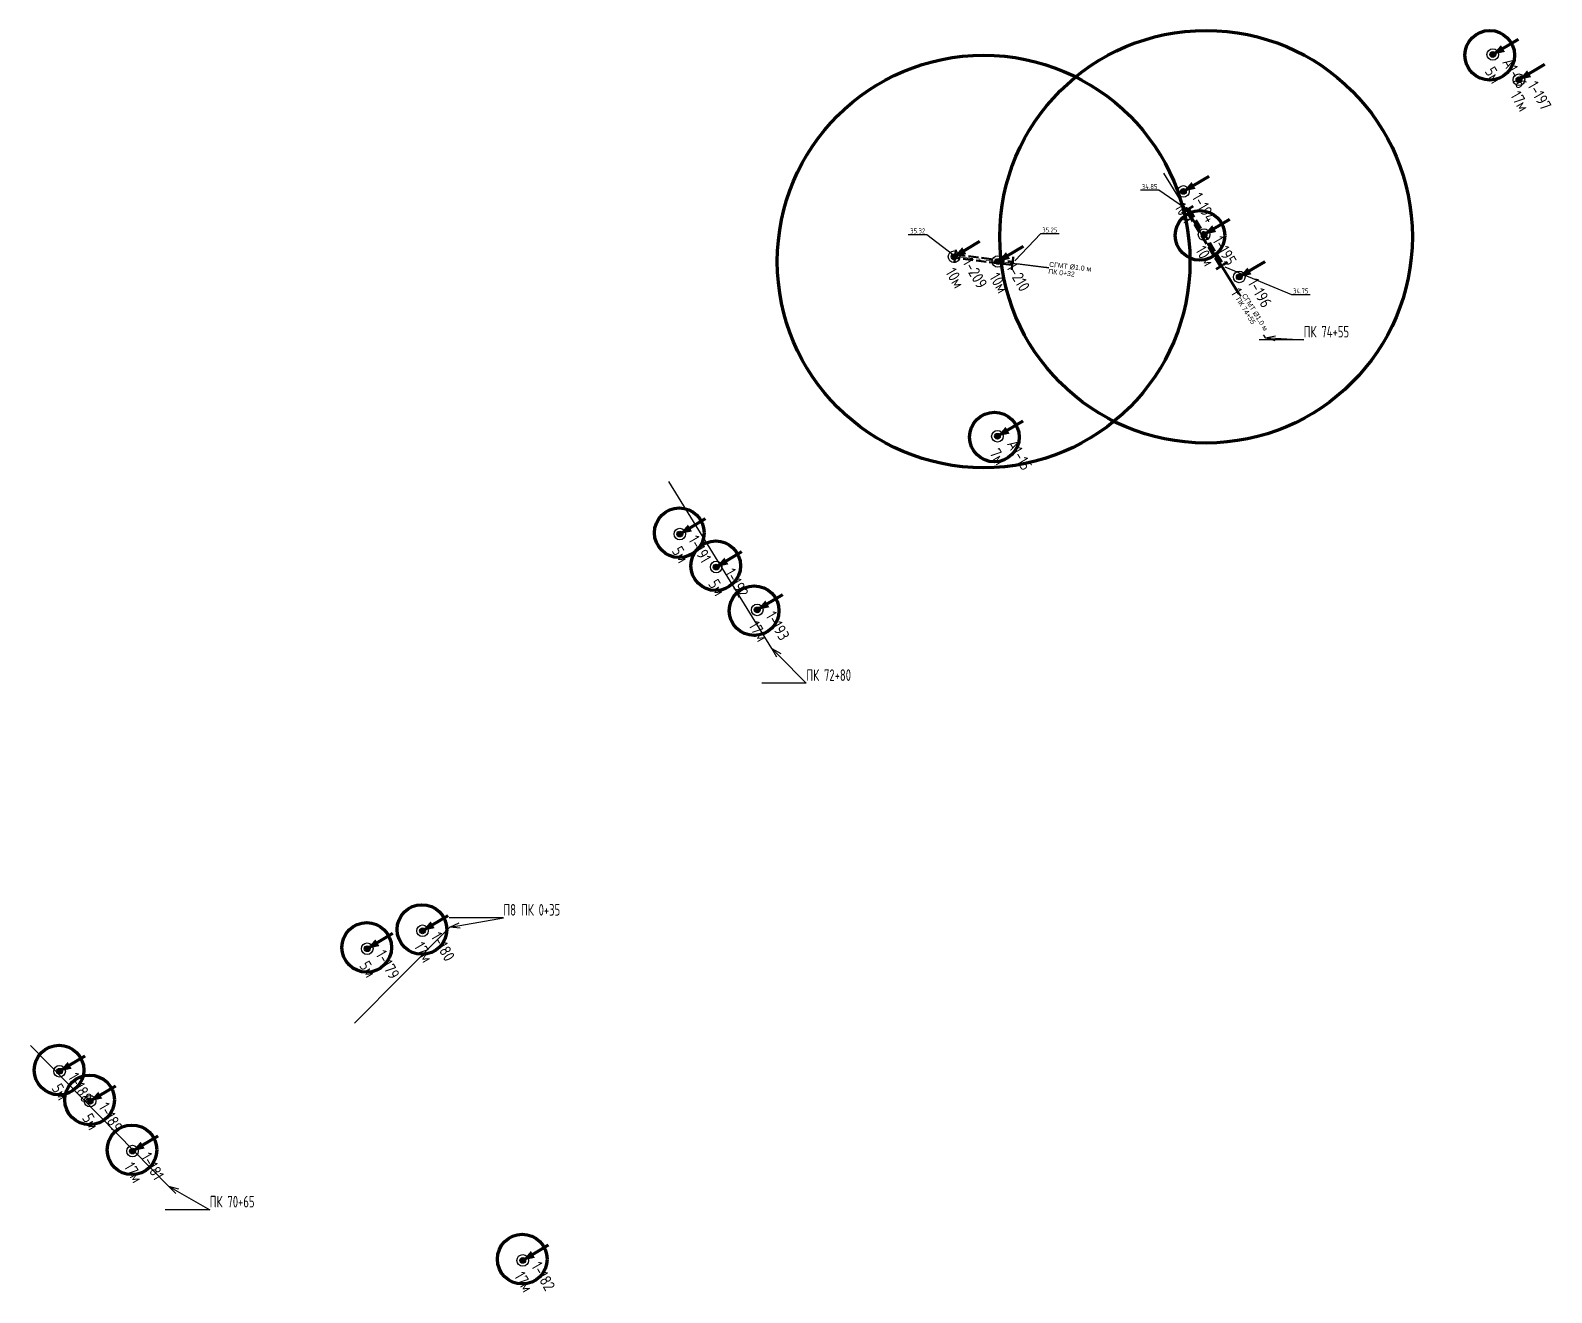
# Model space of a CAD drawing. Header units: metres. Extents: x 1267698 to 1279776, y 339473 to 349577.
# Drawn here: x 1270237.8 to 1270697.4, y 340000.1 to 340381.5 of the extents above; entities that cross this region are included whole.
import ezdxf
from ezdxf import colors
from ezdxf.entities.mleader import LeaderData, LeaderLine
from ezdxf.enums import TextEntityAlignment as Align
from ezdxf.math import Vec2, Vec3

# ---------------------------------------------------------------- set-up
doc = ezdxf.new("R2010")
doc.units = ezdxf.units.M
doc.linetypes.add('Труба', pattern=[4, 3, -1])
doc.linetypes.add('ШтрихпунктирУтолщ', pattern=[12, 8, -2, 0, -2])
for name, color, linetype, lineweight in [('_ИГЕОЛ поперечники ОХ', 3, 'Continuous', 30), ('_ИГЕОЛ_намеченные скважины_П', 6, 'Continuous', 100), ('Водопропускные Трубы_ОХ_Выноска', 7, 'Continuous', 30), ('ВодопропускныеТрубы_ОХ', 160, 'Труба', 50)]:
    doc.layers.add(name, color=color, linetype=linetype, lineweight=lineweight)
doc.layers.add('_ИГЕОЛ Пробуренные ТСЗ+', color=250, linetype='Continuous', lineweight=100, plot=False)
doc.layers.add('_Скважины', color=5, linetype='Continuous')
doc.layers.add('_Точки опытных наблюдений', color=4, linetype='Continuous')
doc.styles.add('RS', font='romans.shx', dxfattribs={"width": 0.64})
doc.styles.add('TITLE', font='arial.ttf', dxfattribs={"width": 0.8})
doc.styles.add('VNIPISIMPLEXCUR', font='simplex.shx', dxfattribs={"width": 0.8, "oblique": 15})
doc.styles.add('ГОСТ 2.304', font='CS_Gost2304.shx')

# ---------------------------------------------------------------- blocks, each defined once
blk = doc.blocks.new('ИИ25001')
at = {"linetype": 'Continuous', "lineweight": 25}
h = blk.add_hatch(color=0, dxfattribs=at)
edge = h.paths.add_edge_path()
edge.add_arc((0, 0), 0.5, 359.64, 719.6400000000001)
at = {"layer": '_Точки опытных наблюдений', "linetype": 'Continuous', "lineweight": 70}
h = blk.add_hatch(color=5, dxfattribs=at)
h.dxf.hatch_style = 1
h.paths.add_polyline_path([(-0.02611609981578489, 2.039832823868292), (-0.7060603744384997, 2.031127457263052), (0, 0)])
h.paths.add_polyline_path([(0.653828174806972, 2.048538190473638), (-0.02611609981578489, 2.039832823868292), (0, 0)])
at = {"color": 0, "linetype": 'Continuous', "lineweight": 25}
for radius in [1, 0.5]:
    blk.add_circle((0, 0), radius, dxfattribs=at)
at = {"layer": '_Точки опытных наблюдений', "color": 5, "linetype": 'Continuous', "lineweight": 70}
blk.add_line((-0.06529024953940943, 5.099582059670709), (0, 0), dxfattribs=at)
at = {"color": 253, "linetype": 'Continuous', "style": 'VNIPISIMPLEXCUR', "oblique": 15, "width": 0.8, "flags": 1}
for tag, p in [('DATE', (-2.5, -0.8000000000000114)), ('NOTE1', (-2.5, -3.200000000000017)), ('NOTE2', (-2.5, -5.600000000000023))]:
    blk.add_attdef(tag, text='', height=1.6, dxfattribs=at).set_placement(p, align=Align.RIGHT)
at = {"layer": '_Скважины', "color": 0, "linetype": 'Continuous', "lineweight": 50, "transparency": 33554687, "style": 'RS', "width": 0.64}
blk.add_attdef('NUMBER_001', (1.024761904761904, 0.6999999999999886), '', height=2, dxfattribs=at)
at = {"layer": '_Скважины', "color": 0, "linetype": 'Continuous', "lineweight": 100, "style": 'VNIPISIMPLEXCUR', "oblique": 15, "width": 0.8}
for tag, p in [('EGWL', (38.31670607307356, 0.6999999999999886)), ('TFS', (19.07851403860371, -1)), ('FS', (14.21830956713089, -2.700000000000003)), ('AGWL', (36.59421987173639, -2.700000000000003)), ('STS', (2, -5.202801649045824))]:
    blk.add_attdef(tag, p, '', height=2, dxfattribs=at)
at = {"layer": '_Скважины', "color": 0, "linetype": 'Continuous', "lineweight": 50, "style": 'RS', "width": 0.64}
blk.add_attdef('HEIGHT_001', (1.024761904761905, -2.699999999999989), '', height=2, dxfattribs=at)
blk = doc.blocks.new('_Open30')
at = {"color": 0, "linetype": 'ByBlock', "lineweight": -2}
for p, q in [((-1, 0.267949), (0, 0)), ((0, 0), (-1, -0.267949)), ((0, 0), (-1, 0))]:
    blk.add_line(p, q, dxfattribs=at)
blk = doc.blocks.new('*U82')
at = {"linetype": 'Труба'}
blk.add_lwpolyline([(-20.0829332190915, -2), (-20.0829332190915, -0.5), (-20.0829332190915, 0.5), (-20.0829332190915, 2), (-20.0829332190915, 0.5), (-0.2329332264489494, 0.5), (-0.2329332264489494, 2), (-0.2329332264489494, 0.5), (-0.2329332264489494, -0.5), (-0.2329332264489494, -2), (-0.2329332264489494, -0.5), (-20.0829332190915, -0.5)], dxfattribs=at)
at = {"color": 7, "linetype": 'ШтрихпунктирУтолщ', "lineweight": 9}
blk.add_lwpolyline([(-20.0829332190915, 0), (-0.2329332264489494, 0)], dxfattribs=at)
blk = doc.blocks.new('_None')
blk = doc.blocks.new('выноска')
at = {"ltscale": 100}
for p, q in [((0.5303300858899107, -0.5303300858899107), (-0.5303300858899107, 0.5303300858899107)), ((-0.5303300858680827, -0.5303300859117385), (0.5303300858680827, 0.5303300859117385))]:
    blk.add_line(p, q, dxfattribs=at)
blk = doc.blocks.new('*U88')
at = {"linetype": 'Труба'}
blk.add_lwpolyline([(-20.0829332190915, -2), (-20.0829332190915, -0.5), (-20.0829332190915, 0.5), (-20.0829332190915, 2), (-20.0829332190915, 0.5), (-2.632933223387226, 0.5), (-2.632933223387226, 2), (-2.632933223387226, 0.5), (-2.632933223387226, -0.5), (-2.632933223387226, -2), (-2.632933223387226, -0.5), (-20.0829332190915, -0.5)], dxfattribs=at)
at = {"color": 7, "linetype": 'ШтрихпунктирУтолщ', "lineweight": 9}
blk.add_lwpolyline([(-20.0829332190915, 0), (-2.632933223387226, 0)], dxfattribs=at)
blk = doc.blocks.new('2024-01-13-трубы')
at = {"layer": 'ВодопропускныеТрубы_ОХ'}
for name, p, rotation in [('*U82', (1270587.243091158, 340327.539521588), 121.7436675395342), ('*U88', (1270514.582113323, 340313.5500014754), 173.0678824799621)]:
    blk.add_blockref(name, p, dxfattribs=dict(at, rotation=rotation))
ml = blk.add_multileader_mtext('Standard')
ml.set_content('34.85', color=256, style='ГОСТ 2.304')
ml.set_leader_properties()
ml.set_arrow_properties(name='выноска')
ml.build(insert=Vec2(0, 0))
ml.multileader.update_dxf_attribs({"text_left_attachment_type": 5, "text_right_attachment_type": 5, "dogleg_length": 0.36, "arrow_head_size": 1})
ctx = ml.context
ctx.base_point, ctx.char_height, ctx.arrow_head_size, ctx.landing_gap_size = Vec3(1270573.551607224, 340333.269727183), 1.5, 1, 0.1
ctx.left_attachment, ctx.right_attachment, ctx.text_align_type = 5, 5, 2
notes = []
notes.append((ctx, [(0, (1, 1, 0), (1270578.786239259, 340333.269727183), (-0.9999999999999999, 0), 0.3599999999999999, [(0, [(1270587.365641972, 340327.3414327548)], 0, [])])]))
ctx.mtext.insert, ctx.mtext.alignment = Vec3(1270578.326239259, 340335.0697271834), 3
ml = blk.add_multileader_mtext('Standard')
ml.set_content('35.32', color=256, style='ГОСТ 2.304')
ml.set_leader_properties()
ml.set_arrow_properties(name='выноска')
ml.build(insert=Vec2(0, 0))
ml.multileader.update_dxf_attribs({"text_left_attachment_type": 8, "text_right_attachment_type": 5, "dogleg_length": 0.36, "arrow_head_size": 1})
ctx = ml.context
ctx.base_point, ctx.char_height, ctx.arrow_head_size, ctx.landing_gap_size, ctx.plane_origin = Vec3(1270503.450983291, 340319.7645550228), 1.5, 1, 0.1, Vec3(-70.16984258242883, -14.1092087222496)
ctx.left_attachment, ctx.right_attachment, ctx.text_align_type = 8, 5, 2
notes.append((ctx, [(0, (1, 1, 0), (1270508.616396677, 340319.7645550228), (-0.9999999999999999, 0), 0.3599999999999998, [(0, [(1270517.19579939, 340313.2322240326)], 0, [])])]))
ctx.mtext.insert, ctx.mtext.alignment = Vec3(1270508.156396677, 340321.6807459681), 3
for ctx, leaders in notes:
    for number, flags, end, landing, length, lines in leaders:
        leader = LeaderData()
        leader.index, (leader.has_last_leader_line, leader.has_dogleg_vector, leader.attachment_direction) = number, flags
        leader.last_leader_point, leader.dogleg_vector, leader.dogleg_length = Vec3(end), Vec3(landing), length
        for number, points, colour, breaks in lines:
            line = LeaderLine()
            line.index, line.vertices, line.color, line.breaks = number, Vec3.list(points), colors.encode_raw_color(colour), breaks
            leader.lines.append(line)
        ctx.leaders.append(leader)
at = {"layer": 'Водопропускные Трубы_ОХ_Выноска'}
ml = blk.add_multileader_mtext('Standard', dxfattribs=at)
ml.set_content('СГМТ %%c1.0 м\\PПК 0+32', color=256, style='TITLE')
ml.set_leader_properties()
ml.set_arrow_properties(name='NONE')
ml.build(insert=Vec2(0, 0))
ml.multileader.update_dxf_attribs({"has_dogleg": 0, "text_left_attachment_type": 6, "text_right_attachment_type": 5, "dogleg_length": 0.36, "arrow_head_size": 0})
ctx = ml.context
ctx.base_point, ctx.char_height, ctx.arrow_head_size, ctx.landing_gap_size, ctx.plane_origin, ctx.plane_x_axis, ctx.plane_y_axis = Vec3(1270545.483003108, 340309.80623797), 1.5, 0, 0, Vec3(1270584.424223745, 340341.4708089187), Vec3(0.9932907990144626, -0.1156433681332853), Vec3(0.1156433681332853, 0.9932907990144626)
ctx.left_attachment, ctx.right_attachment = 6, 5
notes = []
notes.append((ctx, [(0, (1, 1, 0), (1270545.12541842, 340309.8478695825), (0.9932907990144625, -0.1156433681332853), 0.3599999999999999, [(0, [(1270534.550046915, 340311.1222580689)], 0, [])])]))
ctx.mtext.insert, ctx.mtext.text_direction, ctx.mtext.rotation, ctx.mtext.line_spacing_factor, ctx.mtext.flow_direction = Vec3(1270545.69116117, 340311.5941614082), Vec3(0.9932907990144626, -0.1156433681332853), 6.167282618111665, 0.85, 5
ctx.mtext.has_bg_fill, ctx.mtext.bg_color, ctx.mtext.bg_scale_factor, ctx.mtext.bg_transparency, ctx.mtext.use_window_bg_color = 1, -1027028792, 1.5, 0, 1
ml = blk.add_multileader_mtext('Standard', dxfattribs=at)
ml.set_content('СГМТ %%c1.0 м\\PПК 74+55', color=256, style='TITLE')
ml.set_leader_properties()
ml.set_arrow_properties(name='NONE')
ml.build(insert=Vec2(0, 0))
ml.multileader.update_dxf_attribs({"has_dogleg": 0, "text_left_attachment_type": 6, "text_right_attachment_type": 5, "dogleg_length": 0.36, "arrow_head_size": 0})
ctx = ml.context
ctx.base_point, ctx.char_height, ctx.arrow_head_size, ctx.landing_gap_size, ctx.plane_origin, ctx.plane_x_axis, ctx.plane_y_axis = Vec3(1270603.510063274, 340301.2458933447), 1.5, 0, 0, Vec3(1270652.685940783, 340290.462233264), Vec3(0.5304379503080969, -0.8477237644851918), Vec3(0.8477237644851918, 0.5304379503080969)
ctx.left_attachment, ctx.right_attachment = 6, 5
notes.append((ctx, [(0, (1, 1, 0), (1270603.319105612, 340301.5510738997), (0.5304379503080969, -0.8477237644851917), 0.3599999999999999, [(0, [(1270597.825981657, 340310.4335361255)], 0, [])])]))
ctx.mtext.insert, ctx.mtext.text_direction, ctx.mtext.rotation, ctx.mtext.line_spacing_factor, ctx.mtext.flow_direction = Vec3(1270605.03596605, 340302.2006816551), Vec3(0.5304379503080969, -0.8477237644851918), 5.271506081399933, 0.85, 5
ctx.mtext.has_bg_fill, ctx.mtext.bg_color, ctx.mtext.bg_scale_factor, ctx.mtext.bg_transparency, ctx.mtext.use_window_bg_color = 1, -1027028792, 1.5, 0, 1
for ctx, leaders in notes:
    for number, flags, end, landing, length, lines in leaders:
        leader = LeaderData()
        leader.index, (leader.has_last_leader_line, leader.has_dogleg_vector, leader.attachment_direction) = number, flags
        leader.last_leader_point, leader.dogleg_vector, leader.dogleg_length = Vec3(end), Vec3(landing), length
        for number, points, colour, breaks in lines:
            line = LeaderLine()
            line.index, line.vertices, line.color, line.breaks = number, Vec3.list(points), colors.encode_raw_color(colour), breaks
            leader.lines.append(line)
        ctx.leaders.append(leader)
at = {"color": 5, "lineweight": 200}
for centre in [(1270593.01258754, 340319.1641697234), (1270525.796671605, 340311.6828299253)]:
    blk.add_circle(centre, 62.3426761712381, dxfattribs=at)
ml = blk.add_multileader_mtext('Standard')
ml.set_content('\\L{35.25}', color=256, style='ГОСТ 2.304')
ml.set_leader_properties()
ml.set_arrow_properties(name='выноска')
ml.build(insert=Vec2(0, 0))
ml.multileader.update_dxf_attribs({"text_left_attachment_type": 8, "text_right_attachment_type": 5, "dogleg_length": 0.36, "arrow_head_size": 1})
ctx = ml.context
ctx.base_point, ctx.char_height, ctx.arrow_head_size, ctx.landing_gap_size, ctx.plane_origin = Vec3(1270543.409073119, 340320.1455977727), 1.5, 1, 0.1, Vec3(-63.29088559234515, 0.665338906168472)
ctx.left_attachment, ctx.right_attachment = 8, 5
notes = []
notes.append((ctx, [(0, (1, 1, 0), (1270543.049073119, 340320.1455977727), (0.9999999999999999, 0), 0.3599999999999999, [(0, [(1270534.518237137, 340311.1261256606)], 0, [])])]))
ctx.mtext.insert = Vec3(1270543.509073119, 340321.9455977727)
ml = blk.add_multileader_mtext('Standard')
ml.set_content('34.75', color=256, style='ГОСТ 2.304')
ml.set_leader_properties()
ml.set_arrow_properties(name='выноска')
ml.build(insert=Vec2(0, 0))
ml.multileader.update_dxf_attribs({"text_left_attachment_type": 5, "text_right_attachment_type": 5, "dogleg_length": 0.36, "arrow_head_size": 1})
ctx = ml.context
ctx.base_point, ctx.char_height, ctx.arrow_head_size, ctx.landing_gap_size = Vec3(1270619.209111558, 340301.719810036), 1.5, 1, 0.1
ctx.left_attachment, ctx.right_attachment = 5, 5
notes.append((ctx, [(0, (1, 1, 0), (1270618.849111558, 340301.719810036), (0.9999999999999999, 0), 0.3599999999999999, [(0, [(1270597.809122729, 340310.4607867544)], 0, [])])]))
ctx.mtext.insert = Vec3(1270619.309111558, 340303.5198100364)
for ctx, leaders in notes:
    for number, flags, end, landing, length, lines in leaders:
        leader = LeaderData()
        leader.index, (leader.has_last_leader_line, leader.has_dogleg_vector, leader.attachment_direction) = number, flags
        leader.last_leader_point, leader.dogleg_vector, leader.dogleg_length = Vec3(end), Vec3(landing), length
        for number, points, colour, breaks in lines:
            line = LeaderLine()
            line.index, line.vertices, line.color, line.breaks = number, Vec3.list(points), colors.encode_raw_color(colour), breaks
            leader.lines.append(line)
        ctx.leaders.append(leader)

msp = doc.modelspace()

# ---------------------------------------------------------------- linework, layer by layer
at = {"layer": '_ИГЕОЛ Пробуренные ТСЗ+'}
for centre in [(1270678.729985623, 340373.9863179509, 35.4189610964299), (1270591.17719634, 340319.568423086, 35.4189610964299), (1270529.043208457, 340258.625697593, 35.4189610964299), (1270433.834164975, 340229.7001986864, 36.77527769479101), (1270444.830697815, 340219.7361581723, 36.77527769479101), (1270456.454549108, 340206.1570002923, 35.4189610964299), (1270339.377048685, 340104.3875330231), (1270246.405864114, 340067.3337039485), (1270255.629122507, 340058.3201627213), (1270268.45175105, 340043.2237511183), (1270386.37238975, 340010.1886231734)]:
    msp.add_circle(centre, 7.5, dxfattribs=at)

# ---------------------------------------------------------------- block references
at = {"layer": '_ИГЕОЛ_намеченные скважины_П', "lineweight": 50}
ref = msp.add_blockref('ИИ25001', (1270687.563429408, 340366.5971392996), dxfattribs=dict(at, xscale=1.75, yscale=1.75, zscale=2, rotation=299.9999999999999))
ref.add_attrib('NUMBER_001', '1-197', (1270689.974310527, 340364.8713707094), dxfattribs={"layer": '_Скважины', "color": 0, "linetype": 'Continuous', "lineweight": 50, "transparency": 33554687, "height": 3.5, "rotation": 299.9999999999999, "style": 'RS', "width": 0.8})
ref.add_attrib('HEIGHT_001', '17м', (1270684.821459375, 340361.8963707095), dxfattribs={"layer": '_Скважины', "color": 0, "linetype": 'Continuous', "lineweight": 50, "height": 3.5, "rotation": 299.9999999999999, "style": 'RS', "width": 0.8})
ref = msp.add_blockref('ИИ25001', (1270586.155072416, 340332.8499475964), dxfattribs=dict(at, xscale=1.75, yscale=1.75, zscale=2, rotation=299.9999999999999))
ref.add_attrib('NUMBER_001', '1-194', (1270588.565953536, 340331.1241790062), dxfattribs={"layer": '_Скважины', "color": 0, "linetype": 'Continuous', "lineweight": 50, "transparency": 33554687, "height": 3.5, "rotation": 299.9999999999999, "style": 'RS', "width": 0.8})
ref.add_attrib('HEIGHT_001', '10м', (1270583.413102383, 340328.1491790063), dxfattribs={"layer": '_Скважины', "color": 0, "linetype": 'Continuous', "lineweight": 50, "height": 3.5, "rotation": 299.9999999999999, "style": 'RS', "width": 0.8})
at = {"layer": '_ИГЕОЛ_намеченные скважины_П'}
ref = msp.add_blockref('ИИ25001', (1270516.866195715, 340313.132617934, -36.24464378498813), dxfattribs=dict(at, xscale=1.75, yscale=1.75, zscale=2, rotation=299.9999999999999))
ref.add_attrib('NUMBER_001', '1-209', (1270519.277076834, 340311.4068493433, -36.24464378498813), dxfattribs={"layer": '_Скважины', "color": 0, "linetype": 'Continuous', "lineweight": 50, "transparency": 33554687, "height": 3.5, "rotation": 299.9999999999999, "style": 'RS', "width": 0.8})
ref.add_attrib('HEIGHT_001', '10м', (1270514.124225682, 340308.4318493436, -36.24464378498813), dxfattribs={"layer": '_Скважины', "color": 0, "linetype": 'Continuous', "lineweight": 50, "height": 3.5, "rotation": 299.9999999999999, "style": 'RS', "width": 0.8})
ref = msp.add_blockref('ИИ25001', (1270530.095217441, 340311.6642088325, -36.24464378498813), dxfattribs=dict(at, xscale=1.75, yscale=1.75, zscale=2, rotation=299.9999999999999))
ref.add_attrib('NUMBER_001', '1-210', (1270532.506098561, 340309.9384402419, -36.24464378498813), dxfattribs={"layer": '_Скважины', "color": 0, "linetype": 'Continuous', "lineweight": 50, "transparency": 33554687, "height": 3.5, "rotation": 299.9999999999999, "style": 'RS', "width": 0.8})
ref.add_attrib('HEIGHT_001', '10м', (1270527.353247408, 340306.9634402422, -36.24464378498813), dxfattribs={"layer": '_Скважины', "color": 0, "linetype": 'Continuous', "lineweight": 50, "height": 3.5, "rotation": 299.9999999999999, "style": 'RS', "width": 0.8})
at = {"layer": '_ИГЕОЛ_намеченные скважины_П', "lineweight": 50}
ref = msp.add_blockref('ИИ25001', (1270603.06043766, 340306.996433134, 35.03664779663089), dxfattribs=dict(at, xscale=1.75, yscale=1.75, zscale=2, rotation=299.9999999999999))
ref.add_attrib('NUMBER_001', '1-196', (1270605.47131878, 340305.2706645437, 35.03664779663089), dxfattribs={"layer": '_Скважины', "color": 0, "linetype": 'Continuous', "lineweight": 50, "transparency": 33554687, "height": 3.5, "rotation": 299.9999999999999, "style": 'RS', "width": 0.8})
ref.add_attrib('HEIGHT_001', '17м', (1270600.318467627, 340302.2956645436, 35.03664779663089), dxfattribs={"layer": '_Скважины', "color": 0, "linetype": 'Continuous', "lineweight": 50, "height": 3.5, "rotation": 299.9999999999999, "style": 'RS', "width": 0.8})
at = {"layer": '_Скважины', "lineweight": 50}
ref = msp.add_blockref('ИИ25001', (1270679.654562874, 340374.2179687406), dxfattribs=dict(at, xscale=1.75, yscale=1.75, zscale=2, rotation=300.0000000000001))
ref.add_attrib('NUMBER_001', 'А1-16', (1270682.398777326, 340371.9148498812), dxfattribs={"color": 0, "linetype": 'Continuous', "lineweight": 50, "transparency": 33554687, "height": 3.500000000000001, "rotation": 300.0000000000001, "style": 'RS', "width": 0.8})
ref.add_attrib('HEIGHT_001', '5м', (1270677.11259284, 340369.1707899884), dxfattribs={"color": 0, "linetype": 'Continuous', "lineweight": 50, "height": 3.500000000000001, "rotation": 300.0000000000001, "style": 'RS', "width": 0.8})
at = {"layer": '_Скважины'}
ref = msp.add_blockref('ИИ25001', (1270592.399952664, 340319.8000738756), dxfattribs=dict(at, xscale=1.75, yscale=1.75, zscale=2, rotation=299.9999999999999))
ref.add_attrib('NUMBER_001', '1-195', (1270594.810833784, 340318.0743052849), dxfattribs={"color": 0, "linetype": 'Continuous', "lineweight": 50, "transparency": 33554687, "height": 3.5, "rotation": 299.9999999999999, "style": 'RS', "width": 0.8})
ref.add_attrib('HEIGHT_001', '10м', (1270589.657982631, 340315.0993052853), dxfattribs={"color": 0, "linetype": 'Continuous', "lineweight": 50, "height": 3.5, "rotation": 299.9999999999999, "style": 'RS', "width": 0.8})
at = {"layer": '_Скважины', "lineweight": 50}
ref = msp.add_blockref('ИИ25001', (1270529.967785707, 340258.8573483827), dxfattribs=dict(at, xscale=1.75, yscale=1.75, zscale=2, rotation=300.0000000000001))
ref.add_attrib('NUMBER_001', 'А1-15', (1270532.71200016, 340256.5542295236), dxfattribs={"color": 0, "linetype": 'Continuous', "lineweight": 50, "transparency": 33554687, "height": 3.500000000000001, "rotation": 300.0000000000001, "style": 'RS', "width": 0.8})
ref.add_attrib('HEIGHT_001', '7м', (1270527.425815674, 340253.8101696312), dxfattribs={"color": 0, "linetype": 'Continuous', "lineweight": 50, "height": 3.500000000000001, "rotation": 300.0000000000001, "style": 'RS', "width": 0.8})
at = {"layer": '_Скважины'}
ref = msp.add_blockref('ИИ25001', (1270433.990467291, 340229.3180848598, 36.77527769479101), dxfattribs=dict(at, xscale=1.75, yscale=1.75, zscale=2, rotation=299.9999999999999))
ref.add_attrib('NUMBER_001', '1-191', (1270436.401348411, 340227.5923162695, 36.77527769479101), dxfattribs={"color": 0, "linetype": 'Continuous', "lineweight": 50, "transparency": 33554687, "height": 3.5, "rotation": 299.9999999999999, "style": 'RS', "width": 0.8})
ref.add_attrib('HEIGHT_001', '5м', (1270431.448497258, 340224.2709061084, 36.77527769479101), dxfattribs={"color": 0, "linetype": 'Continuous', "lineweight": 50, "height": 3.5, "rotation": 299.9999999999999, "style": 'RS', "width": 0.8})
ref = msp.add_blockref('ИИ25001', (1270444.987000131, 340219.3540443454, 36.77527769479101), dxfattribs=dict(at, xscale=1.75, yscale=1.75, zscale=2, rotation=299.9999999999999))
ref.add_attrib('NUMBER_001', '1-192', (1270447.397881251, 340217.6282757554, 36.77527769479101), dxfattribs={"color": 0, "linetype": 'Continuous', "lineweight": 50, "transparency": 33554687, "height": 3.5, "rotation": 299.9999999999999, "style": 'RS', "width": 0.8})
ref.add_attrib('HEIGHT_001', '5м', (1270442.445030098, 340214.3068655938, 36.77527769479101), dxfattribs={"color": 0, "linetype": 'Continuous', "lineweight": 50, "height": 3.5, "rotation": 299.9999999999999, "style": 'RS', "width": 0.8})
ref = msp.add_blockref('ИИ25001', (1270339.533351002, 340104.0054191963), dxfattribs=dict(at, xscale=1.75, yscale=1.75, zscale=2, rotation=299.9999999999999))
ref.add_attrib('NUMBER_001', '1-179', (1270341.944232121, 340102.2796506061), dxfattribs={"color": 0, "linetype": 'Continuous', "lineweight": 50, "transparency": 33554687, "height": 3.5, "rotation": 299.9999999999999, "style": 'RS', "width": 0.8})
ref.add_attrib('HEIGHT_001', '5м', (1270336.991380969, 340098.9582404445), dxfattribs={"color": 0, "linetype": 'Continuous', "lineweight": 50, "height": 3.5, "rotation": 299.9999999999999, "style": 'RS', "width": 0.8})
ref = msp.add_blockref('ИИ25001', (1270246.562166431, 340066.9515901216), dxfattribs=dict(at, xscale=1.75, yscale=1.75, zscale=2, rotation=299.9999999999999))
ref.add_attrib('NUMBER_001', '1-188', (1270248.97304755, 340065.2258215314), dxfattribs={"color": 0, "linetype": 'Continuous', "lineweight": 50, "transparency": 33554687, "height": 3.5, "rotation": 299.9999999999999, "style": 'RS', "width": 0.8})
ref.add_attrib('HEIGHT_001', '5м', (1270244.020196398, 340061.90441137), dxfattribs={"color": 0, "linetype": 'Continuous', "lineweight": 50, "height": 3.5, "rotation": 299.9999999999999, "style": 'RS', "width": 0.8})
ref = msp.add_blockref('ИИ25001', (1270255.785424823, 340057.9380488944), dxfattribs=dict(at, xscale=1.75, yscale=1.75, zscale=2, rotation=299.9999999999999))
ref.add_attrib('NUMBER_001', '1-189', (1270258.196305942, 340056.2122803044), dxfattribs={"color": 0, "linetype": 'Continuous', "lineweight": 50, "transparency": 33554687, "height": 3.5, "rotation": 299.9999999999999, "style": 'RS', "width": 0.8})
ref.add_attrib('HEIGHT_001', '5м', (1270253.24345479, 340052.8908701426), dxfattribs={"color": 0, "linetype": 'Continuous', "lineweight": 50, "height": 3.5, "rotation": 299.9999999999999, "style": 'RS', "width": 0.8})
ref = msp.add_blockref('ИИ25001', (1270386.528692066, 340009.8065093467), dxfattribs=dict(at, xscale=1.75, yscale=1.75, zscale=2, rotation=299.9999999999999))
ref.add_attrib('NUMBER_001', '1-182', (1270388.939573186, 340008.0807407565), dxfattribs={"color": 0, "linetype": 'Continuous', "lineweight": 50, "transparency": 33554687, "height": 3.5, "rotation": 299.9999999999999, "style": 'RS', "width": 0.8})
ref.add_attrib('HEIGHT_001', '17м', (1270383.786722033, 340005.1057407566), dxfattribs={"color": 0, "linetype": 'Continuous', "lineweight": 50, "height": 3.5, "rotation": 299.9999999999999, "style": 'RS', "width": 0.8})

# ---------------------------------------------------------------- leaders
at = {"layer": '_ИГЕОЛ поперечники ОХ'}
ml = msp.add_multileader_mtext('Standard', dxfattribs=at)
ml.set_content('ПК 74+55', color=256, style='RS')
ml.set_leader_properties(color=256, linetype='Continuous', lineweight=-1)
ml.set_arrow_properties(name='OPEN30')
ml.build(insert=Vec2(0, 0))
ml.multileader.update_dxf_attribs({"has_dogleg": 0, "text_left_attachment_type": 6, "text_right_attachment_type": 6, "dogleg_length": 0, "arrow_head_size": 3})
ctx = ml.context
ctx.base_point, ctx.char_height, ctx.arrow_head_size, ctx.landing_gap_size, ctx.plane_origin, ctx.plane_x_axis, ctx.plane_y_axis = Vec3(1270622.506184728, 340288.0103302939, -249.0199999999997), 3.5, 3, 0, Vec3(1270614.142830328, 339506.6967812384, -249.0199999999997), Vec3(0.5382621101045826, -0.8427774918836894), Vec3(0.8427774918836894, 0.5382621101045826)
ctx.left_attachment, ctx.right_attachment = 6, 6
notes = []
notes.append((ctx, [(0, (1, 1, 0), (1270622.506184728, 340288.0103302939, -249.0199999999997), (1, 0), 0, [(0, [(1270610.985101187, 340288.6149246687, -249.0199999999997)], 0, [])])]))
ctx.mtext.insert = Vec3(1270622.506184728, 340292.2103302939, -249.0199999999997)
ctx.mtext.has_bg_fill, ctx.mtext.bg_color, ctx.mtext.bg_scale_factor, ctx.mtext.bg_transparency, ctx.mtext.use_window_bg_color = 1, -1023410175, 1.1, 0, 1
ml = msp.add_multileader_mtext('Standard', dxfattribs=at)
ml.set_content('ПК 72+80', color=256, style='RS')
ml.set_leader_properties(color=256, linetype='Continuous', lineweight=-1)
ml.set_arrow_properties(name='OPEN30')
ml.build(insert=Vec2(0, 0))
ml.multileader.update_dxf_attribs({"has_dogleg": 0, "text_left_attachment_type": 6, "text_right_attachment_type": 6, "dogleg_length": 0, "arrow_head_size": 3})
ctx = ml.context
ctx.base_point, ctx.char_height, ctx.arrow_head_size, ctx.landing_gap_size, ctx.plane_origin, ctx.plane_x_axis, ctx.plane_y_axis = Vec3(1270472.215062809, 340184.230651827, -249.0199999999997), 3.5, 3, 0, Vec3(1270464.969154982, 339412.837472055, -249.0199999999997), Vec3(0.5382621101045826, -0.8427774918836894), Vec3(0.8427774918836894, 0.5382621101045826)
ctx.left_attachment, ctx.right_attachment = 6, 6
notes.append((ctx, [(0, (1, 1, 0), (1270472.215062809, 340184.230651827, -249.0199999999997), (1, 0), 0, [(0, [(1270461.811425841, 340194.7556154853, -249.0199999999997)], 0, [])])]))
ctx.mtext.insert = Vec3(1270472.215062809, 340188.430651827, -249.0199999999997)
ctx.mtext.has_bg_fill, ctx.mtext.bg_color, ctx.mtext.bg_scale_factor, ctx.mtext.bg_transparency, ctx.mtext.use_window_bg_color = 1, -1023410175, 1.1, 0, 1
ml = msp.add_multileader_mtext('Standard', dxfattribs=at)
ml.set_content('П8 ПК 0+35', color=256, style='RS')
ml.set_leader_properties(color=256, linetype='Continuous', lineweight=-1)
ml.set_arrow_properties(name='OPEN30')
ml.build(insert=Vec2(0, 0))
ml.multileader.update_dxf_attribs({"has_dogleg": 0, "text_left_attachment_type": 6, "text_right_attachment_type": 6, "dogleg_length": 0, "arrow_head_size": 3})
ctx = ml.context
ctx.base_point, ctx.char_height, ctx.arrow_head_size, ctx.landing_gap_size, ctx.plane_origin, ctx.plane_x_axis, ctx.plane_y_axis = Vec3(1270380.668951329, 340113.3026232206, -249.0199999999997), 3.5, 3, 0, Vec3(1269605.72553499, 339921.806973798, -249.0199999999997), Vec3(-0.6909146291343458, -0.7229363562915823), Vec3(0.7229363562915823, -0.6909146291343458)
ctx.left_attachment, ctx.right_attachment = 6, 6
notes.append((ctx, [(0, (1, 1, 0), (1270380.668951329, 340113.3026232206, -249.0199999999997), (1, 0), 0, [(0, [(1270364.544171885, 340110.4872074749, -249.0199999999997)], 0, [])])]))
ctx.mtext.insert = Vec3(1270380.668951329, 340117.5026232206, -249.0199999999997)
ctx.mtext.has_bg_fill, ctx.mtext.bg_color, ctx.mtext.bg_scale_factor, ctx.mtext.bg_transparency, ctx.mtext.use_window_bg_color = 1, -1023410175, 1.1, 0, 1
ml = msp.add_multileader_mtext('Standard', dxfattribs=at)
ml.set_content('ПК 70+65', color=256, style='RS')
ml.set_leader_properties(color=256, linetype='Continuous', lineweight=-1)
ml.set_arrow_properties(name='OPEN30')
ml.build(insert=Vec2(0, 0))
ml.multileader.update_dxf_attribs({"has_dogleg": 0, "text_left_attachment_type": 6, "text_right_attachment_type": 6, "dogleg_length": 0, "arrow_head_size": 3})
ctx = ml.context
ctx.base_point, ctx.char_height, ctx.arrow_head_size, ctx.landing_gap_size, ctx.plane_origin, ctx.plane_x_axis, ctx.plane_y_axis = Vec3(1270291.941332586, 340025.1052256372, -249.0199999999997), 3.5, 3, 0, Vec3(1270456.228361774, 339270.5407546508, -249.0199999999997), Vec3(0.7119645466410817, -0.7022154116267737), Vec3(0.7022154116267737, 0.7119645466410817)
ctx.left_attachment, ctx.right_attachment = 6, 6
notes.append((ctx, [(0, (1, 1, 0), (1270291.941332586, 340025.1052256372, -249.0199999999997), (1, 0), 0, [(0, [(1270279.523176955, 340032.2370405396, -249.0199999999997)], 0, [])])]))
ctx.mtext.insert = Vec3(1270291.941332586, 340029.3052256372, -249.0199999999997)
ctx.mtext.has_bg_fill, ctx.mtext.bg_color, ctx.mtext.bg_scale_factor, ctx.mtext.bg_transparency, ctx.mtext.use_window_bg_color = 1, -1023410175, 1.1, 0, 1
for ctx, leaders in notes:
    for number, flags, end, landing, length, lines in leaders:
        leader = LeaderData()
        leader.index, (leader.has_last_leader_line, leader.has_dogleg_vector, leader.attachment_direction) = number, flags
        leader.last_leader_point, leader.dogleg_vector, leader.dogleg_length = Vec3(end), Vec3(landing), length
        for number, points, colour, breaks in lines:
            line = LeaderLine()
            line.index, line.vertices, line.color, line.breaks = number, Vec3.list(points), colors.encode_raw_color(colour), breaks
            leader.lines.append(line)
        ctx.leaders.append(leader)

# ---------------------------------------------------------------- next in the draw order: linework, layer by layer
at = {"layer": '_ИГЕОЛ поперечники ОХ', "elevation": -249.0199999999997}
for points in [[(1270610.985101187, 340288.6149246687), (1270580.250092766, 340338.3937381512)], [(1270461.811425841, 340194.7556154853), (1270430.685083139, 340245.1682389838)], [(1270335.705568587, 340081.4527726807), (1270364.544171885, 340110.4872074749)], [(1270279.523176955, 340032.2370405396), (1270237.759688959, 340074.7031566717)]]:
    msp.add_lwpolyline(points, dxfattribs=at)
at = {"layer": '_ИГЕОЛ Пробуренные ТСЗ+'}
msp.add_circle((1270356.075955898, 340109.8041193056), 7.5, dxfattribs=at)

# ---------------------------------------------------------------- next in the draw order: block references
at = {"layer": '_Скважины'}
ref = msp.add_blockref('ИИ25001', (1270457.379126358, 340206.3886510821), dxfattribs=dict(at, xscale=1.75, yscale=1.75, zscale=2, rotation=299.9999999999999))
ref.add_attrib('NUMBER_001', '1-193', (1270459.790007478, 340204.6628824918), dxfattribs={"color": 0, "linetype": 'Continuous', "lineweight": 50, "transparency": 33554687, "height": 3.5, "rotation": 299.9999999999999, "style": 'RS', "width": 0.8})
ref.add_attrib('HEIGHT_001', '17м', (1270454.637156325, 340201.6878824915), dxfattribs={"color": 0, "linetype": 'Continuous', "lineweight": 50, "height": 3.5, "rotation": 299.9999999999999, "style": 'RS', "width": 0.8})
ref = msp.add_blockref('ИИ25001', (1270356.232258214, 340109.4220054788), dxfattribs=dict(at, xscale=1.75, yscale=1.75, zscale=2, rotation=299.9999999999999))
ref.add_attrib('NUMBER_001', '1-180', (1270358.643139334, 340107.6962368885), dxfattribs={"color": 0, "linetype": 'Continuous', "lineweight": 50, "transparency": 33554687, "height": 3.5, "rotation": 299.9999999999999, "style": 'RS', "width": 0.8})
ref.add_attrib('HEIGHT_001', '17м', (1270353.490288182, 340104.7212368887), dxfattribs={"color": 0, "linetype": 'Continuous', "lineweight": 50, "height": 3.5, "rotation": 299.9999999999999, "style": 'RS', "width": 0.8})
ref = msp.add_blockref('ИИ25001', (1270268.608053366, 340042.8416372916), dxfattribs=dict(at, xscale=1.75, yscale=1.75, zscale=2, rotation=299.9999999999999))
ref.add_attrib('NUMBER_001', '1-181', (1270271.018934485, 340041.1158687016), dxfattribs={"color": 0, "linetype": 'Continuous', "lineweight": 50, "transparency": 33554687, "height": 3.5, "rotation": 299.9999999999999, "style": 'RS', "width": 0.8})
ref.add_attrib('HEIGHT_001', '17м', (1270265.866083333, 340038.1408687013), dxfattribs={"color": 0, "linetype": 'Continuous', "lineweight": 50, "height": 3.5, "rotation": 299.9999999999999, "style": 'RS', "width": 0.8})

# ---------------------------------------------------------------- next in the draw order: block references
msp.add_blockref('2024-01-13-трубы', (0, 0))

doc.saveas('drawing.dxf')
